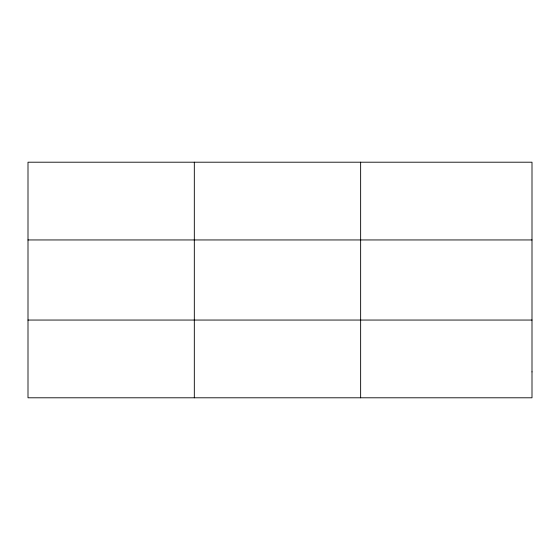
<?xml version="1.0" encoding="UTF-8"?>
<svg xmlns="http://www.w3.org/2000/svg" width="560" height="560" viewBox="0 0 560 560"><rect width="100%" height="100%" fill="white"/><g stroke="black" fill="none" stroke-linecap="round" stroke-linejoin="round"><path stroke-width="0.84" d="M194.32 397.796L194.32 162.204M360.64 397.796L360.64 162.204M28 239.946L532 239.946M28 320.054L532 320.054M532 371.882L532 397.796L28 397.796L28 162.204L532 162.204L532 371.882"/></g></svg>
